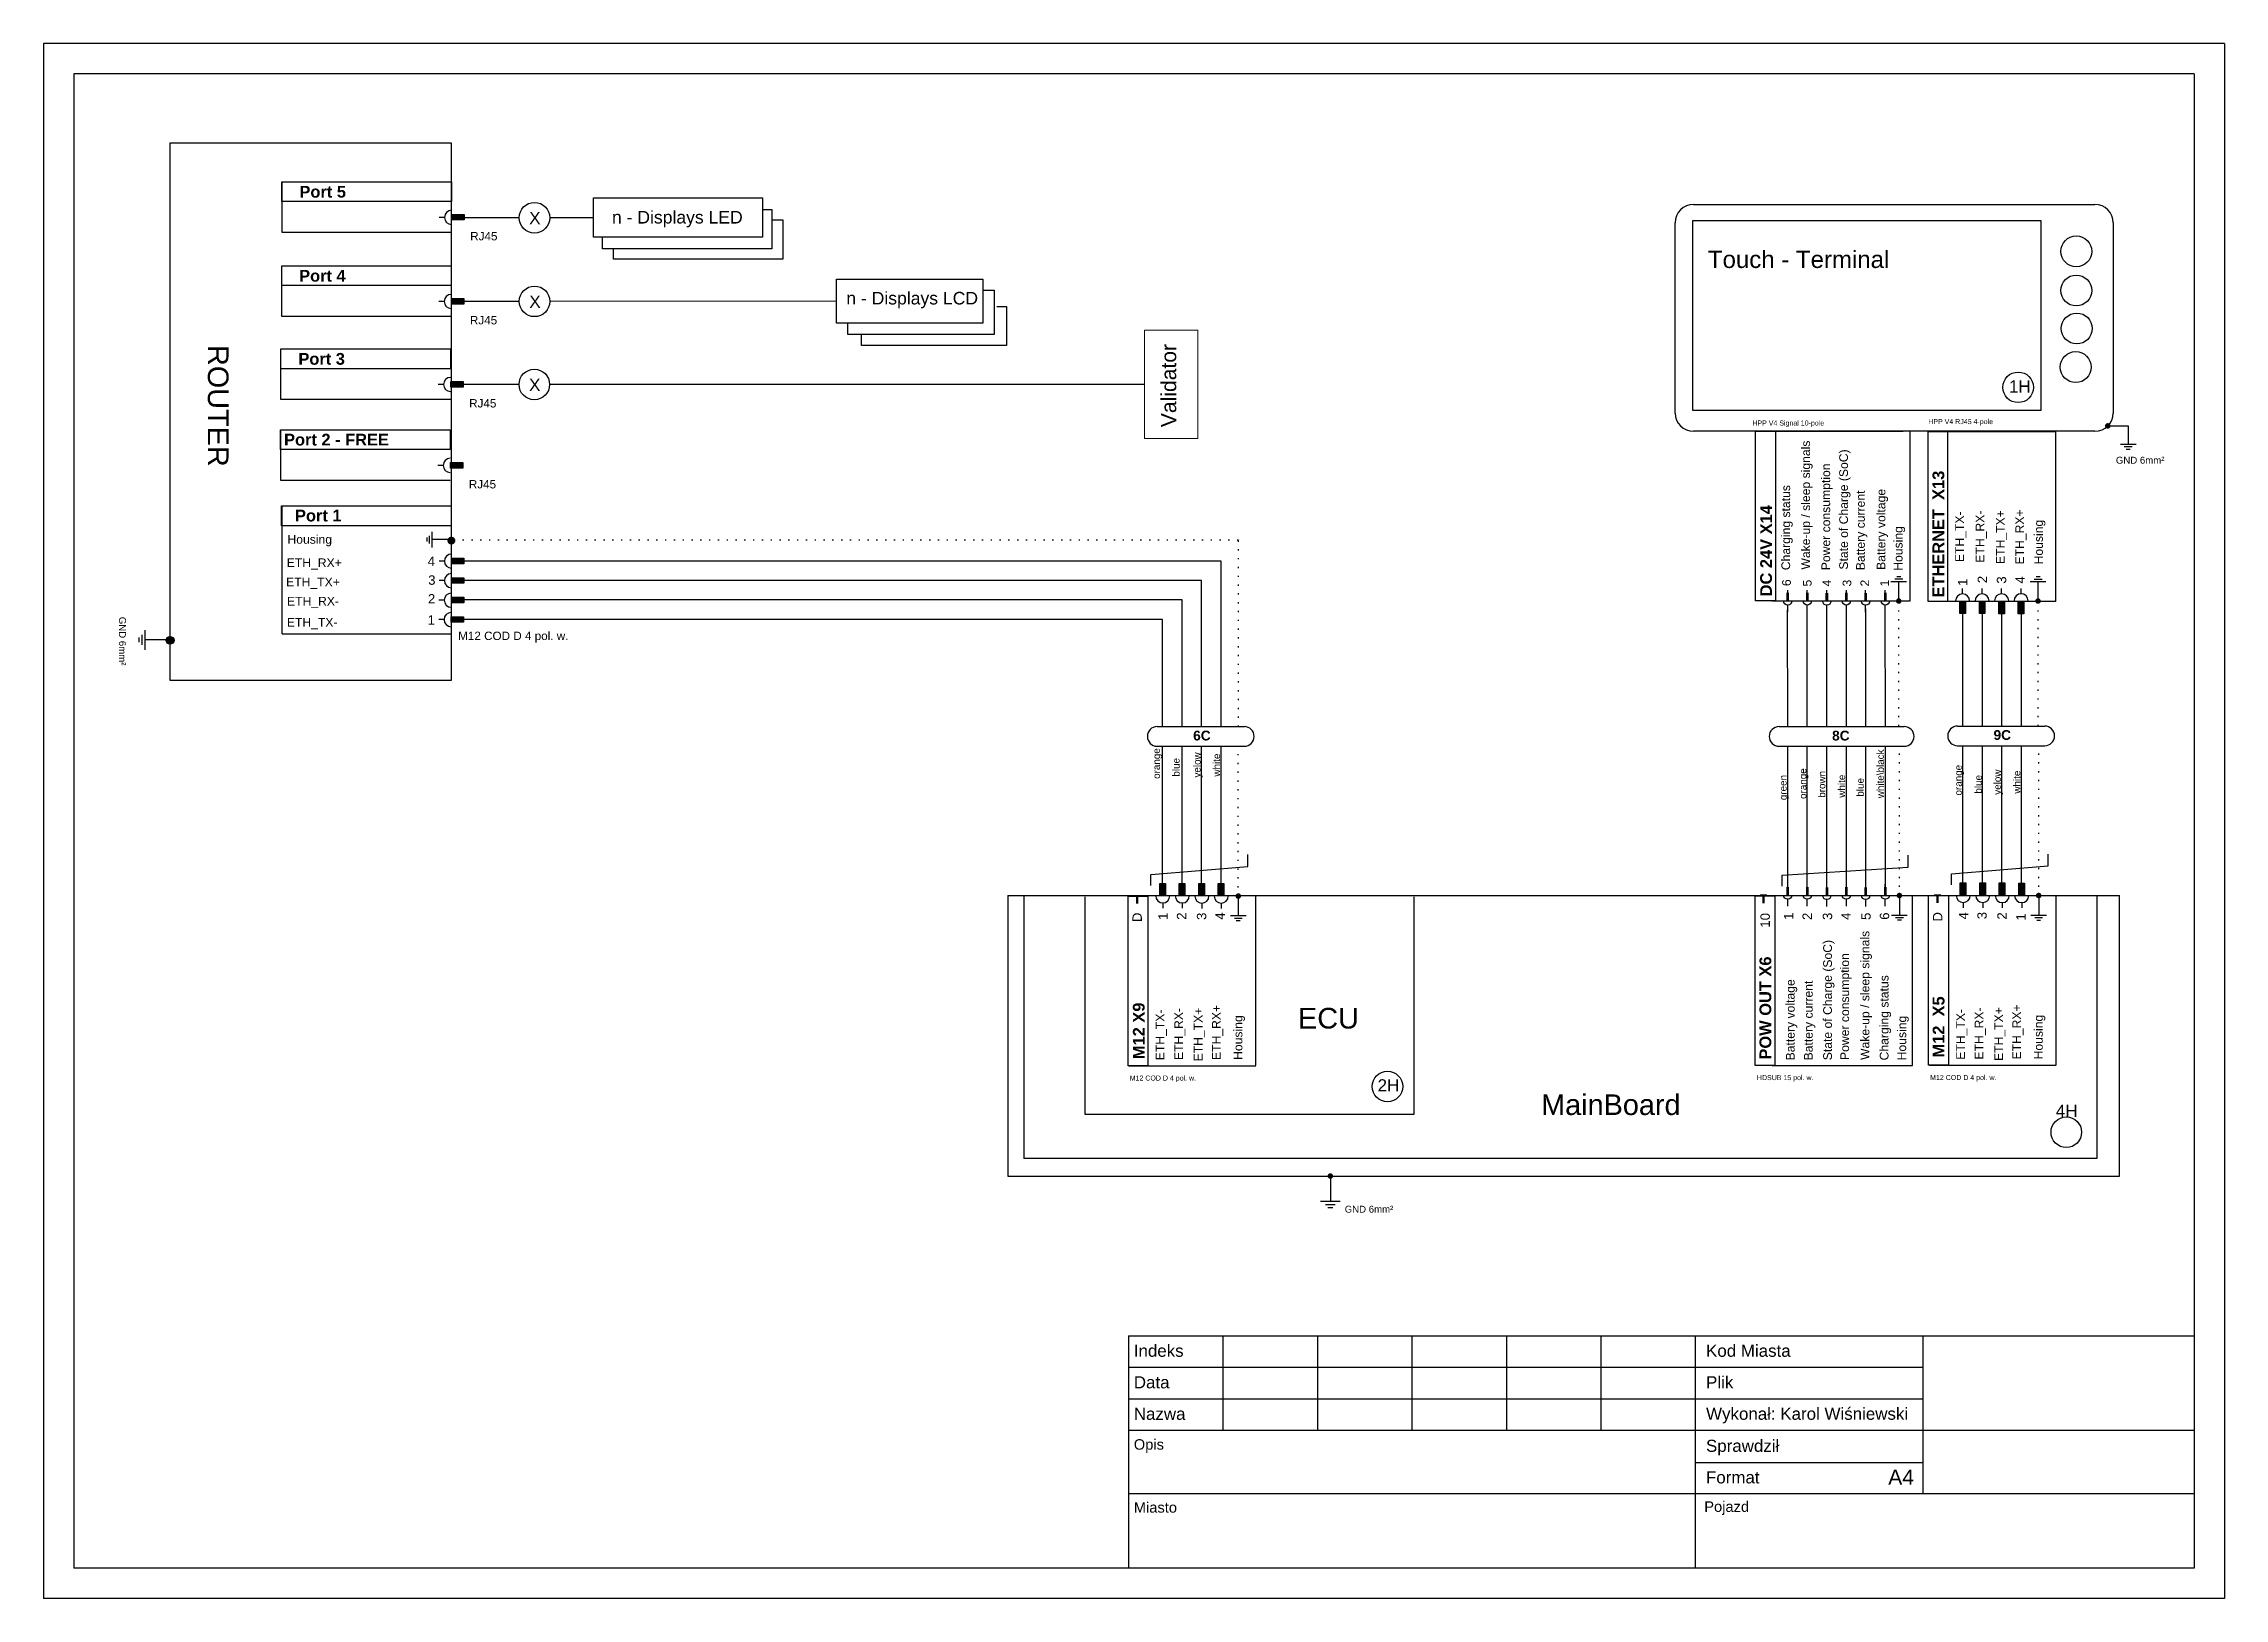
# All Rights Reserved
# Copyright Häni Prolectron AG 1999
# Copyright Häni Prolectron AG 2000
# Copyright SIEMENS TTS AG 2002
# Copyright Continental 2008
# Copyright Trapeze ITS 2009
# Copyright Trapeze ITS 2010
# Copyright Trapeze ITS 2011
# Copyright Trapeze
# Model space of a CAD drawing. Extents: x -194 to 239, y -574 to -265.
import ezdxf
from ezdxf.enums import TextEntityAlignment as Align

# ---------------------------------------------------------------- set-up
doc = ezdxf.new("R2010")
doc.units = 0
doc.header["$LTSCALE"] = 0.5
doc.linetypes.add('ACAD_ISO07W100', pattern=[3.5, 0.5, -3])
doc.linetypes.add('STRICHLINIE2', pattern=[9.525, 6.35, -3.175])
doc.layers.get('0').update_dxf_attribs({"linetype": 'CONTINUOUS'})
doc.layers.add('BEMASSUNG', color=7, linetype='CONTINUOUS')
doc.layers.add('ET_1_7_050', color=7, linetype='CONTINUOUS')
doc.styles.get("Standard").update_dxf_attribs({"font": 'arial.ttf', "height": 3})

# ---------------------------------------------------------------- blocks, each defined once
blk = doc.blocks.new('Test2012')
at = {"color": 7, "linetype": 'Continuous'}
for p, q in [((5.88, -6.79), (217.79, -6.79)), ((5.88, -6.79), (5.88, -52.97)), ((24.66, -6.79), (24.66, -25.57)), ((43.45, -6.79), (43.45, -25.57)), ((62.23, -6.79), (62.23, -25.57)), ((81.01, -6.79), (81.01, -25.57)), ((99.8, -6.79), (99.8, -25.57)), ((163.87, -38.1), (163.87, -6.79)), ((5.88, -13.05), (163.87, -13.05)), ((5.88, -19.31), (163.87, -19.31)), ((5.88, -25.57), (217.79, -25.57)), ((5.88, -38.1), (217.79, -38.1))]:
    blk.add_line(p, q, dxfattribs=at)
at = {"color": 7}
for p, q in [((118.58, -6.79), (118.58, -52.97)), ((118.63, -31.95), (163.87, -31.95))]:
    blk.add_line(p, q, dxfattribs=at)
at = {"layer": 'BEMASSUNG', "color": 7, "linetype": 'Continuous'}
for s, height, p in [('Indeks', 2.407, (6.93, -10.96)), ('Kod Miasta', 2.407, (120.73, -10.96)), ('Data', 2.407, (6.93, -17.23)), ('Plik', 2.407, (120.73, -17.22)), ('Nazwa', 2.407, (6.93, -23.49)), ('Wykonał: Karol Wiśniewski', 2.4075, (120.73, -23.48)), ('Opis', 2.087, (6.93, -29.42)), ('Sprawdził', 2.407, (120.71, -29.85)), ('Format', 2.407, (120.71, -36.12)), ('Miasto', 2.087, (6.93, -41.94)), ('Pojazd', 2.087, (120.37, -41.78))]:
    blk.add_text(s, height=height, dxfattribs=at).set_placement(p)
blk = doc.blocks.new('ETAC039W')
at = {"layer": 'ET_1_7_050', "const_width": 0.625}
blk.add_lwpolyline([(-0.3125, 0, 1), (0.3125, 0, 1)], format="xyb", close=True, dxfattribs=at)
blk = doc.blocks.new('COD')
at = {"layer": 'ET_1_7_050'}
for points in [[(-1.8, 0.8), (1.8, 0.8), (-1.8, 0.1), (1.8, 0.1)], [(-0.6, 0.1), (0.6, 0.1), (-0.6, -3.7), (0.6, -3.7)]]:
    blk.add_solid(points, dxfattribs=at)
blk = doc.blocks.new('ETAD049X')
at = {"layer": 'ET_1_7_050'}
blk.add_line((0, -8.75), (0, -10), dxfattribs=at)
blk.add_lwpolyline([(0, 0), (0, -3.125)], dxfattribs=at)
blk.add_arc((0, -5), 1.875, 0, 180, dxfattribs=at)
blk.add_solid([(-0.625, -5), (0.625, -5), (-0.625, -8.75), (0.625, -8.75)], dxfattribs=at)

msp = doc.modelspace()

# ---------------------------------------------------------------- hatches: boundary and pattern name
for color, points in [(4, [(-113.11, -299.67), (-113.11, -298.55), (-110.65, -298.55), (-110.65, -299.67)]), (4, [(-113.17, -316.37), (-113.17, -315.26), (-110.71, -315.26), (-110.71, -316.37)]), (4, [(-113.31, -332.88), (-113.31, -331.76), (-110.85, -331.76), (-110.85, -332.88)]), (4, [(-113.37, -348.97), (-113.37, -347.85), (-110.91, -347.85), (-110.91, -348.97)]), (4, [(-113.14, -368), (-113.14, -366.88), (-110.67, -366.88), (-110.67, -368)]), (4, [(-113.14, -371.88), (-113.14, -370.76), (-110.68, -370.76), (-110.68, -371.88)]), (4, [(-113.16, -375.77), (-113.16, -374.65), (-110.7, -374.65), (-110.7, -375.77)]), (256, [(187.91, -377.89), (186.79, -377.89), (186.79, -375.43), (187.91, -375.43)]), (256, [(191.78, -377.89), (190.67, -377.89), (190.67, -375.43), (191.78, -375.43)]), (256, [(195.67, -377.92), (194.55, -377.92), (194.55, -375.46), (195.67, -375.46)]), (256, [(199.54, -377.94), (198.42, -377.94), (198.42, -375.48), (199.54, -375.48)]), (4, [(-113.19, -379.63), (-113.19, -378.51), (-110.73, -378.51), (-110.73, -379.63)]), (4, [(28.82, -433.97), (27.7, -433.97), (27.7, -431.51), (28.82, -431.51)]), (4, [(32.7, -433.98), (31.58, -433.98), (31.58, -431.52), (32.7, -431.52)]), (4, [(36.59, -434), (35.47, -434), (35.47, -431.54), (36.59, -431.54)]), (4, [(40.45, -434.02), (39.33, -434.02), (39.33, -431.56), (40.45, -431.56)]), (256, [(187.99, -433.87), (186.87, -433.87), (186.87, -431.41), (187.99, -431.41)]), (256, [(191.87, -433.87), (190.75, -433.87), (190.75, -431.41), (191.87, -431.41)]), (256, [(195.75, -433.9), (194.63, -433.9), (194.63, -431.44), (195.75, -431.44)]), (256, [(199.62, -433.92), (198.5, -433.92), (198.5, -431.46), (199.62, -431.46)])]:
    msp.add_hatch(color=color).paths.add_polyline_path(points)
h = msp.add_hatch(color=4)
h.dxf.hatch_style = 1
h.paths.add_polyline_path([(-113.14, -362.61), (-113.14, -364.18, 0.404882), (-112.38, -363.39, 0.404882)])
h.paths.add_polyline_path([(-113.14, -362.61, 0.423607), (-113.96, -363.39, 0.423607), (-113.14, -364.18)])
h = msp.add_hatch(color=4)
h.dxf.hatch_style = 1
h.paths.add_polyline_path([(-169.09, -382.42), (-169.09, -383.99, 0.404882), (-168.32, -383.21, 0.404882)])
h.paths.add_polyline_path([(-169.09, -382.42, 0.423607), (-169.9, -383.21, 0.423607), (-169.09, -383.99)])

# ---------------------------------------------------------------- linework, layer by layer
for p, q in [((239.39, -264.62), (-194.26, -264.62)), ((-194.26, -264.62), (-194.26, -573.62)), ((239.39, -264.62), (239.39, -573.62)), ((-188.26, -270.62), (-188.26, -567.62)), ((233.39, -270.62), (-188.26, -270.62)), ((233.39, -270.62), (233.39, -567.62)), ((147.77, -341.67), (175.52, -341.67)), ((191.21, -374), (191.21, -372.94)), ((195.1, -373.97), (195.1, -372.91)), ((198.97, -373.95), (198.97, -372.89)), ((152.57, -400.37), (152.55, -377.15)), ((156.46, -400.37), (156.45, -377.09)), ((160.35, -400.37), (160.34, -377.03)), ((164.25, -400.37), (164.23, -376.97)), ((168.09, -400.41), (168.07, -376.97)), ((171.98, -400.41), (171.97, -377.09)), ((184.23, -375.4), (205.88, -375.4)), ((187.34, -374), (187.34, -372.94)), ((187.38, -376.51), (187.38, -375.45)), ((187.41, -400.26), (187.4, -376.92)), ((191.26, -376.51), (191.26, -375.45)), ((191.31, -400.26), (191.29, -376.86)), ((195.15, -400.3), (195.13, -376.86)), ((195.14, -376.48), (195.14, -375.42)), ((199.01, -376.46), (199.01, -375.4)), ((199.04, -400.3), (199.03, -376.98)), ((152.57, -421.71), (152.57, -404.27)), ((156.46, -421.71), (156.46, -404.27)), ((160.35, -421.71), (160.35, -404.27)), ((164.25, -421.71), (164.25, -404.27)), ((168.09, -421.75), (168.09, -404.31)), ((171.98, -421.75), (171.98, -404.31)), ((187.41, -421.59), (187.41, -404.15)), ((191.31, -421.59), (191.31, -404.15)), ((195.15, -421.63), (195.15, -404.19)), ((199.04, -421.63), (199.04, -404.19)), ((-2.55, -433.92), (-2.55, -489.68)), ((-2.55, -433.92), (218.53, -433.92)), ((12.81, -434.22), (12.81, -477.4)), ((28.29, -435.4), (28.29, -436.46)), ((32.17, -435.41), (32.17, -436.47)), ((36.06, -435.43), (36.06, -436.49)), ((39.92, -435.45), (39.92, -436.52)), ((78.27, -477.4), (78.27, -434.18)), ((187.46, -435.3), (187.46, -436.36)), ((191.34, -435.3), (191.34, -436.36)), ((195.23, -435.33), (195.23, -436.39)), ((199.09, -435.35), (199.09, -436.41)), ((218.53, -489.68), (218.53, -433.92)), ((12.81, -477.4), (78.27, -477.4)), ((-2.55, -489.68), (218.53, -489.68)), ((233.39, -567.62), (-188.26, -567.62)), ((239.39, -573.62), (-194.26, -573.62))]:
    msp.add_line(p, q)
at = {"color": 4}
for p, q in [((-146.85, -302.14), (-146.85, -292.07)), ((-114.54, -299.15), (-115.6, -299.15)), ((-110.72, -299.17), (-99.67, -299.17)), ((-93.67, -299.16), (-84.94, -299.16)), ((-113.15, -302.14), (-146.85, -302.14)), ((-146.91, -318.84), (-146.91, -308.77)), ((-114.6, -315.85), (-115.66, -315.85)), ((-111.21, -315.79), (-99.66, -315.79)), ((-93.59, -315.72), (-36.58, -315.78)), ((-113.2, -318.84), (-146.91, -318.84)), ((-147.06, -335.35), (-147.06, -325.28)), ((-114.74, -332.35), (-115.8, -332.35)), ((-111.09, -332.33), (-99.72, -332.33)), ((-93.64, -332.33), (24.63, -332.33)), ((-113.35, -335.35), (-147.06, -335.35)), ((-147.11, -351.44), (-147.11, -341.37)), ((-114.8, -348.44), (-115.86, -348.44)), ((-113.41, -351.44), (-147.11, -351.44)), ((-118.06, -362.8), (-118.06, -363.58)), ((-117.58, -362.42), (-117.58, -363.98)), ((-117.09, -361.64), (-117.09, -364.75)), ((-113.47, -363.2), (-117.09, -363.2)), ((-114.56, -367.47), (-115.63, -367.47)), ((39.87, -367.46), (-111.13, -367.46)), ((39.87, -400.36), (39.87, -367.46)), ((-114.57, -371.35), (-115.63, -371.35)), ((35.98, -371.34), (-111.27, -371.34)), ((35.98, -400.36), (35.98, -371.34)), ((-114.59, -375.24), (-115.65, -375.24)), ((32.14, -375.17), (-111.08, -375.17)), ((32.14, -400.37), (32.14, -375.17)), ((-174.13, -381.17), (-174.13, -385.07)), ((-114.62, -379.1), (-115.68, -379.1)), ((28.23, -400.36), (28.23, -379.06)), ((-175.34, -382.63), (-175.34, -383.6)), ((-174.74, -382.15), (-174.74, -384.09)), ((-169.61, -383.11), (-174.13, -383.11)), ((-146.85, -381.9), (-113.12, -381.9)), ((28.24, -421.7), (28.24, -404.26)), ((32.14, -421.7), (32.14, -404.26)), ((35.98, -421.74), (35.98, -404.29)), ((39.87, -421.74), (39.87, -404.29))]:
    msp.add_line(p, q, dxfattribs=at)
at = {"color": 7}
for p, q in [((133.82, -296.59), (213.66, -296.59)), ((130.19, -338.04), (130.19, -300.23)), ((217.29, -300.23), (217.29, -338.04)), ((213.66, -341.67), (133.82, -341.67)), ((176.94, -375.38), (176.94, -341.65)), ((205.83, -341.76), (205.83, -375.49)), ((216.21, -340.6), (220.27, -340.6)), ((220.27, -340.6), (220.27, -344.22)), ((218.71, -344.22), (221.82, -344.22)), ((219.49, -344.71), (221.05, -344.71)), ((219.87, -345.19), (220.65, -345.19)), ((173.09, -371.51), (176.21, -371.51)), ((173.88, -371.02), (175.43, -371.02)), ((174.25, -370.54), (175.03, -370.54)), ((174.65, -375.13), (174.65, -371.51)), ((200.79, -371.52), (203.9, -371.52)), ((201.57, -371.03), (203.13, -371.03)), ((201.95, -370.54), (202.73, -370.54)), ((202.34, -375.13), (202.34, -371.52)), ((41.74, -437.93), (44.86, -437.93)), ((43.3, -434.31), (43.3, -437.93)), ((46.79, -467.69), (46.79, -433.96)), ((173.22, -437.82), (176.33, -437.82)), ((174.77, -434.2), (174.77, -437.82)), ((177.35, -467.72), (177.35, -433.98)), ((200.91, -437.82), (204.02, -437.82)), ((202.47, -434.21), (202.47, -437.82)), ((205.96, -467.58), (205.96, -433.85)), ((42.52, -438.42), (44.08, -438.42)), ((42.9, -438.9), (43.68, -438.9)), ((174, -438.31), (175.56, -438.31)), ((174.38, -438.79), (175.16, -438.79)), ((201.69, -438.31), (203.25, -438.31)), ((202.07, -438.8), (202.85, -438.8)), ((61.61, -490.18), (61.61, -494.71)), ((59.66, -494.71), (63.56, -494.71)), ((60.64, -495.31), (62.58, -495.31)), ((61.12, -495.92), (62.09, -495.92))]:
    msp.add_line(p, q, dxfattribs=at)
at = {"color": 7, "linetype": 'Continuous'}
for p, q in [((180.61, -341.69), (205.83, -341.69)), ((149.42, -375.39), (176.94, -375.39)), ((0.68, -433.92), (0.68, -486.22)), ((214.03, -433.92), (214.03, -486.22)), ((21.56, -467.76), (46.79, -467.76)), ((149.47, -467.72), (177.35, -467.72)), ((180.73, -467.65), (205.96, -467.65)), ((214.03, -486.22), (0.68, -486.22)), ((61.61, -489.68), (61.61, -490.18))]:
    msp.add_line(p, q, dxfattribs=at)
at = {"color": 4, "linetype": 'Continuous'}
for p, q in [((-146.92, -356.68), (-146.92, -381.9)), ((28.23, -379.06), (-110.84, -379.06)), ((-169.11, -383.11), (-169.61, -383.11)), ((27.17, -400.36), (44.51, -400.36)), ((27.17, -404.26), (44.51, -404.26)), ((28.24, -414.82), (28.24, -404.26)), ((32.14, -414.82), (32.14, -404.26)), ((28.24, -433.97), (28.24, -421.7)), ((32.14, -433.97), (32.14, -421.7)), ((35.98, -434.01), (35.98, -421.74)), ((39.87, -434.01), (39.87, -421.74)), ((25.97, -429.76), (45.19, -428.14)), ((45.19, -428.14), (45.19, -425.78)), ((25.93, -431.93), (25.93, -429.76))]:
    msp.add_line(p, q, dxfattribs=at)
at = {"color": 4, "linetype": 'ACAD_ISO07W100'}
for p, q in [((43.32, -363.31), (-112.93, -363.31)), ((43.32, -400.36), (43.32, -363.31)), ((43.31, -434.06), (43.31, -404.26))]:
    msp.add_line(p, q, dxfattribs=at)
at = {"linetype": 'ACAD_ISO07W100'}
for p, q in [((174.69, -400.25), (174.69, -375.65)), ((202.39, -400.25), (202.39, -375.65)), ((174.79, -433.95), (174.79, -404.15)), ((202.48, -433.95), (202.48, -404.15))]:
    msp.add_line(p, q, dxfattribs=at)
at = {"linetype": 'Continuous'}
for p, q in [((150.83, -400.37), (175.74, -400.37)), ((186.34, -400.26), (203.67, -400.26)), ((150.83, -404.27), (175.74, -404.27)), ((152.57, -414.83), (152.57, -404.27)), ((156.46, -414.83), (156.46, -404.27)), ((160.35, -414.83), (160.35, -404.27)), ((164.25, -414.83), (164.25, -404.27)), ((186.34, -404.15), (203.67, -404.15)), ((187.41, -414.71), (187.41, -404.15)), ((191.31, -414.71), (191.31, -404.15)), ((152.57, -433.98), (152.57, -421.71)), ((156.46, -433.98), (156.46, -421.71)), ((160.35, -433.98), (160.35, -421.71)), ((164.25, -433.98), (164.25, -421.71)), ((168.09, -434.02), (168.09, -421.75)), ((171.98, -434.02), (171.98, -421.75)), ((187.41, -433.87), (187.41, -421.59)), ((191.31, -433.87), (191.31, -421.59)), ((195.15, -433.91), (195.15, -421.63)), ((199.04, -433.91), (199.04, -421.63)), ((151.49, -429.9), (176.49, -428.28)), ((176.49, -428.28), (176.49, -425.92)), ((185.14, -429.65), (204.36, -428.03)), ((204.36, -428.03), (204.36, -425.68)), ((151.45, -432.07), (151.45, -429.9)), ((185.1, -431.82), (185.1, -429.65))]:
    msp.add_line(p, q, dxfattribs=at)
at = {"color": 4}
for points in [[(-113.19, -284.35), (-113.19, -391.18), (-169.09, -391.18), (-169.09, -284.35)], [(-113.13, -292.06), (-113.13, -296.01), (-146.86, -296.01), (-146.86, -292.06)], [(-113.11, -299.67), (-113.11, -298.55), (-110.65, -298.55), (-110.65, -299.67)], [(-84.94, -295.25), (-51.28, -295.25), (-51.28, -303.07), (-84.94, -303.07)], [(-113.19, -308.76), (-113.19, -312.72), (-146.91, -312.72), (-146.91, -308.76)], [(-36.58, -311.41), (-7.47, -311.41), (-7.47, -320.15), (-36.58, -320.15)], [(-113.17, -316.37), (-113.17, -315.26), (-110.71, -315.26), (-110.71, -316.37)], [(-113.33, -325.27), (-113.33, -329.22), (-147.06, -329.22), (-147.06, -325.27)], [(-113.31, -332.88), (-113.31, -331.76), (-110.85, -331.76), (-110.85, -332.88)], [(-113.39, -341.36), (-113.39, -345.31), (-147.12, -345.31), (-147.12, -341.36)], [(-113.37, -348.97), (-113.37, -347.85), (-110.91, -347.85), (-110.91, -348.97)], [(-113.2, -356.5), (-113.2, -360.45), (-146.93, -360.45), (-146.93, -356.5)], [(-113.14, -368), (-113.14, -366.88), (-110.67, -366.88), (-110.67, -368)], [(-113.14, -371.88), (-113.14, -370.76), (-110.68, -370.76), (-110.68, -371.88)], [(-113.16, -375.77), (-113.16, -374.65), (-110.7, -374.65), (-110.7, -375.77)], [(-113.19, -379.63), (-113.19, -378.51), (-110.73, -378.51), (-110.73, -379.63)], [(28.82, -433.97), (27.7, -433.97), (27.7, -431.51), (28.82, -431.51)], [(32.7, -433.98), (31.58, -433.98), (31.58, -431.52), (32.7, -431.52)], [(36.59, -434), (35.47, -434), (35.47, -431.54), (36.59, -431.54)], [(40.45, -434.02), (39.33, -434.02), (39.33, -431.56), (40.45, -431.56)]]:
    msp.add_lwpolyline(points, close=True, dxfattribs=at)
for points in [[(-51.28, -297.61), (-49.46, -297.61), (-49.46, -305.43), (-83.12, -305.43), (-83.12, -303.07)], [(-49.46, -299.61), (-47.27, -299.61), (-47.27, -307.43), (-80.94, -307.43), (-80.94, -305.43)], [(-7.47, -313.63), (-5.23, -313.63), (-5.23, -322.41), (-34.36, -322.41), (-34.36, -320.15)], [(-4.73, -316.86), (-2.77, -316.86), (-2.77, -324.59), (-31.62, -324.59), (-31.62, -322.41)]]:
    msp.add_lwpolyline(points, dxfattribs=at)
for points in [[(133.68, -299.77), (202.91, -299.77), (202.91, -337.53), (133.68, -337.53)], [(146.18, -341.66), (150.14, -341.66), (150.14, -375.39), (146.18, -375.39)], [(180.43, -375.41), (184.38, -375.41), (184.38, -341.68), (180.43, -341.68)], [(187.91, -377.89), (186.79, -377.89), (186.79, -375.43), (187.91, -375.43)], [(191.78, -377.89), (190.67, -377.89), (190.67, -375.43), (191.78, -375.43)], [(195.67, -377.92), (194.55, -377.92), (194.55, -375.46), (195.67, -375.46)], [(199.54, -377.94), (198.42, -377.94), (198.42, -375.48), (199.54, -375.48)], [(187.99, -433.87), (186.87, -433.87), (186.87, -431.41), (187.99, -431.41)], [(191.87, -433.87), (190.75, -433.87), (190.75, -431.41), (191.87, -431.41)], [(195.75, -433.9), (194.63, -433.9), (194.63, -431.44), (195.75, -431.44)], [(199.62, -433.92), (198.5, -433.92), (198.5, -431.46), (199.62, -431.46)], [(21.38, -434.04), (25.34, -434.04), (25.34, -467.77), (21.38, -467.77)], [(146.06, -433.99), (150.01, -433.99), (150.01, -467.72), (146.06, -467.72)], [(180.55, -433.93), (184.51, -433.93), (184.51, -467.66), (180.55, -467.66)]]:
    msp.add_lwpolyline(points, close=True)
at = {"color": 4, "lineweight": 5}
msp.add_lwpolyline([(24.63, -321.58), (35.26, -321.58), (35.26, -343.08), (24.63, -343.08)], close=True, dxfattribs=at)
at = {"color": 4}
for centre, radius in [((-96.65, -299.22), 3.04), ((-96.63, -315.84), 3.04), ((-96.68, -332.36), 3.04), ((-169.11, -383.21), 0.788)]:
    msp.add_circle(centre, radius, dxfattribs=at)
for centre, radius in [((209.94, -305.91), 3.07), ((209.94, -313.68), 3.07), ((210.04, -321.24), 3.07), ((209.83, -328.91), 3.07), ((72.97, -471.89), 3.04)]:
    msp.add_circle(centre, radius)
at = {"color": 7}
for centre in [(198.38, -332.93), (207.96, -480.98)]:
    msp.add_circle(centre, 3.04, dxfattribs=at)
at = {"color": 4}
for centre in [(-113.14, -299.15), (-113.2, -315.85), (-113.34, -332.35), (-113.4, -348.44), (-113.16, -367.47), (-113.17, -371.35), (-113.19, -375.24), (-113.22, -379.1)]:
    msp.add_arc(centre, 1.4, 90, 270, dxfattribs=at)
at = {"color": 7}
for centre, start, end in [((133.82, -300.23), 90, 180), ((213.66, -300.23), 0, 90), ((133.82, -338.04), 180, 270), ((213.66, -338.04), 270, 0)]:
    msp.add_arc(centre, 3.63, start, end, dxfattribs=at)
for centre, start, end in [((187.34, -375.4), 0, 180), ((191.21, -375.4), 0, 180), ((195.1, -375.37), 0, 180), ((198.97, -375.35), 0, 180), ((28.29, -434), 180, 0), ((32.17, -434.01), 180, 0), ((36.06, -434.03), 180, 0), ((39.92, -434.05), 180, 0), ((187.46, -433.9), 180, 0), ((191.34, -433.9), 180, 0), ((195.23, -433.93), 180, 0), ((199.09, -433.95), 180, 0)]:
    msp.add_arc(centre, 1.4, start, end)
at = {"color": 4, "linetype": 'Continuous'}
for centre, start, end in [((27.17, -402.31), 90, 270), ((44.51, -402.31), 270, 90)]:
    msp.add_arc(centre, 1.95, start, end, dxfattribs=at)
at = {"linetype": 'Continuous'}
for centre, start, end in [((150.83, -402.32), 90, 270), ((175.74, -402.32), 270, 90), ((186.34, -402.2), 90, 270), ((203.67, -402.2), 270, 90)]:
    msp.add_arc(centre, 1.95, start, end, dxfattribs=at)

# ---------------------------------------------------------------- block references
at = {"color": 7, "linetype": 'Continuous'}
for name, p, xscale, yscale, zscale in [('ETAC039W', (216.21, -340.59), 0.8759741759999997, 0.8759741759999997, 0.8759741759999997), ('COD', (23.21, -434.11), 0.3893218560000378, 0.3893218560000378, 0.3893218560000378), ('COD', (147.76, -434.03), 0.3893218560000378, 0.3893218560000378, 0.3893218560000378), ('COD', (182.37, -434), 0.3893218560000378, 0.3893218560000378, 0.3893218560000378), ('ETAC039W', (61.61, -489.69), 0.8759741759999997, 0.8759741759999997, 0.8759741759999997)]:
    msp.add_blockref(name, p, dxfattribs=dict(at, xscale=xscale, yscale=yscale, zscale=zscale))
at = {"color": 7, "linetype": 'Continuous', "xscale": -0.4325798400000167, "yscale": 0.4325798400000167, "zscale": 0.43257984, "rotation": 180}
for p in [(152.57, -377.55), (156.45, -377.55), (160.34, -377.6), (164.22, -377.55), (168.06, -377.6), (171.96, -377.55), (152.57, -436.03), (156.46, -436.03), (160.35, -436.08), (164.23, -436.03), (168.07, -436.08), (171.97, -436.03)]:
    msp.add_blockref('ETAD049X', p, dxfattribs=at)
at = {"color": 5, "linetype": 'Continuous', "xscale": -0.8759741759999997, "yscale": 0.875974175999886, "zscale": 0.8759741759999999, "rotation": 180}
for p in [(174.65, -375.4), (202.34, -375.41)]:
    msp.add_blockref('ETAC039W', p, dxfattribs=at)
at = {"color": 5, "linetype": 'Continuous', "xscale": 0.8759741759999997, "yscale": 0.8759741759999997, "zscale": 0.8759741759999997}
msp.add_blockref('ETAC039W', (43.3, -434.04), dxfattribs=at)
at = {"linetype": 'Continuous', "xscale": 0.8759741759999997, "yscale": 0.8759741759999997, "zscale": 0.8759741759999997}
for p in [(174.77, -433.93), (202.47, -433.93)]:
    msp.add_blockref('ETAC039W', p, dxfattribs=at)
ref = msp.add_blockref('Test2012', (15.6, -514.65))
ref.add_attrib('BLATT', 'A4', dxfattribs={"color": 7, "linetype": 'Continuous', "height": 3}).set_placement((177.67, -551.03), align=Align.RIGHT)

# ---------------------------------------------------------------- texts
at = {"color": 4, "linetype": 'Continuous'}
for s, insert, char_height, width, attachment_point in [('{\\fArial|b1|i0|c0|p34;Port \\fArial|b1|i0|c238|p34;5}', (-138.76, -292.89), 2.3359, 22.8381, 2), ('RJ45', (-106.72, -302.9), 1.663, 8.4191, 5), ('{\\fArial|b1|i0|c0|p34;Port \\fArial|b1|i0|c238|p34;4}', (-138.82, -309.59), 2.3359, 22.8381, 2), ('RJ45', (-106.78, -319.6), 1.663, 8.4191, 5), ('{\\fArial|b1|i0|c0|p34;Port \\fArial|b1|i0|c238|p34;3}', (-138.97, -326.1), 2.3359, 22.8381, 2), ('RJ45', (-106.93, -336.11), 1.663, 8.4191, 5), ('{\\fArial|b1|i0|c238|p34;Port 2 - FREE}', (-136.02, -342.15), 2.3359, 23.48, 2), ('RJ45', (-106.99, -352.2), 1.663, 8.4191, 5), ('{\\fArial|b1|i0|c238|p34;Port 1}', (-139.64, -357.24), 2.3359, 10.9051, 2), ('{\\fArial|b0|i0|c238|p34;Housing}', (-145.77, -362.28), 1.7303, 10.8145, 1), ('ETH_RX+', (-145.91, -366.93), 1.73, 11.455, 1), ('4', (-116.44, -366.56), 1.87, 4.0652, 3), ('ETH_TX+', (-146.03, -370.77), 1.73, 10.8265, 1), ('3', (-116.33, -370.3), 1.87, 4.0652, 3), ('ETH_RX-', (-145.86, -374.57), 1.73, 10.6605, 1), ('2', (-116.39, -374.02), 1.87, 4.0652, 3), ('ETH_TX-', (-145.89, -378.77), 1.73, 10.2897, 1), ('1', (-116.43, -378.23), 1.87, 4.0652, 3), ('M12 COD D 4 pol. w.', (-100.86, -382.57), 1.6625, 22.3006, 5), ('{\\fArial|b1|i0|c238|p34;6C}', (36.07, -402.15), 1.9466, 4.9624, 5)]:
    msp.add_mtext(s, dxfattribs=dict(at, insert=insert, char_height=char_height, width=width, attachment_point=attachment_point))
at = {"color": 4, "linetype": 'STRICHLINIE2', "ltscale": 0.5, "char_height": 2.43, "width": 4.778, "attachment_point": 1}
for insert in [(-97.7, -298.08), (-97.68, -314.7), (-97.73, -331.22)]:
    msp.add_mtext('X', dxfattribs=dict(at, insert=insert))
at = {"color": 4, "char_height": 2.5, "attachment_point": 1}
for s, insert, width in [('n - Displays LED', (-81.24, -297.87), 26.8776), ('n - Displays LCD', (-34.64, -313.96), 26.9321)]:
    msp.add_mtext(s, dxfattribs=dict(at, insert=insert, width=width))
at = {"attachment_point": 1}
for s, insert, char_height, width in [('{\\H0.6667x;Touch - Terminal}', (136.69, -305.79), 5.1257, 36.9383), ('1H', (196.55, -331.53), 2.429, 4.778), ('{\\C7;2H}', (71, -470.45), 2.429, 4.778), (' 4H', (205.87, -475.52), 2.429, 4.778)]:
    msp.add_mtext(s, dxfattribs=dict(at, insert=insert, char_height=char_height, width=width))
at = {"color": 4, "linetype": 'Continuous'}
for s, insert, char_height, width, attachment_point, rotation in [('\\pxt10;{\\H0.8433x;ROUTER}', (-157.49, -336.61), 4.8665, 26.3751, 2, 270), ('{\\fArial|b0|i0|c238|p34;orange}', (26.33, -410.75), 1.4016, 4.6719, 1, 90), ('{\\fArial|b0|i0|c238|p34;blue}', (30.23, -410.3), 1.4016, 4.6719, 1, 90), ('{\\fArial|b0|i0|c238|p34;yelow}', (34.4, -410.48), 1.4016, 4.6719, 1, 90), ('{\\fArial|b0|i0|c238|p34;white}', (38.28, -410.29), 1.4016, 4.6719, 1, 90)]:
    msp.add_mtext(s, dxfattribs=dict(at, insert=insert, char_height=char_height, width=width, attachment_point=attachment_point, rotation=rotation))
at = {"color": 4, "attachment_point": 1}
for s, insert, char_height, width, rotation in [('Validator', (27.96, -340.85), 3, 18.2639, 90), ('{\\fArial|b0|i0|c238|p34;GND} 6m{\\fArial|b0|i0|c238|p34;m²}', (-177.89, -378.54), 1.368, 18.6889, 270)]:
    msp.add_mtext(s, dxfattribs=dict(at, insert=insert, char_height=char_height, width=width, rotation=rotation))
at = {"color": 7, "linetype": 'Continuous'}
for s, insert, char_height, width, attachment_point in [('{\\fArial|b0|i0|c238|p34;HPP V4 Signal 10-pole}', (145.53, -339.52), 1, 26.7058, 1), ('{\\fArial|b0|i0|c238|p34;HPP V4 RJ45 4-pole }', (180.51, -339.24), 1, 26.7058, 1), ('{\\H0.8433x;ECU}', (61.24, -456.26), 4.8665, 18.6783, 2), ('M12 COD D 4 pol. w.', (21.72, -469.71), 1, 15.9619, 1), ('HDSUB 15 pol. w.', (146.43, -469.62), 1, 26.7058, 1), ('M12 COD D 4 pol. w.', (180.88, -469.6), 1, 26.7058, 1), ('{\\H0.8433x;MainBoard}', (117.39, -473.45), 4.8665, 98.0818, 2)]:
    msp.add_mtext(s, dxfattribs=dict(at, insert=insert, char_height=char_height, width=width, attachment_point=attachment_point))
at = {"color": 7, "linetype": 'Continuous', "rotation": 90}
for s, insert, char_height, width, attachment_point in [('Wake-up / sleep signals', (155.27, -369.15), 1.7286, 26.8285, 1), ('State of Charge (SoC)', (162.81, -369.15), 1.7286, 26.8285, 1), ('Power consumption', (159.27, -369.27), 1.7286, 22.1853, 1), ('{\\fArial|b1|i0|c238|p34;ETHERNET  X13}', (181.35, -362.1), 2.3359, 26.2011, 2), ('\\pxt5;Charging status', (151.31, -369.27), 1.7286, 20.7611, 1), ('\\pxt10.988;Battery current', (166.16, -369.27), 1.7286, 16.1973, 1), ('Battery voltage', (170.25, -369.22), 1.7286, 22.8496, 1), ('{\\fArial|b1|i0|c238|p34;DC 24V X14}', (147.09, -365.41), 2.3359, 19.6262, 2), ('ETH_TX-', (185.86, -367.67), 1.73, 10.5007, 1), ('ETH_RX-', (189.93, -367.77), 1.73, 11.6373, 1), ('ETH_TX+', (193.97, -368.04), 1.73, 12.0598, 1), ('ETH_RX+', (197.82, -368.14), 1.73, 11.681, 1), ('{\\fArial|b0|i0|c238|p34;Housing}', (201.57, -368.12), 1.7303, 10.8145, 1), ('{\\fArial|b0|i0|c238|p34;Housing}', (173.66, -369.38), 1.7303, 10.8145, 1), ('6', (151.46, -372.44), 1.73, 3.7352, 1), ('5', (155.58, -372.51), 1.73, 3.4377, 1), ('4', (159.46, -372.51), 1.73, 3.4377, 1), ('3', (163.48, -372.51), 1.73, 3.5865, 1), ('\\pxt1;2', (167.02, -372.51), 1.73, 2.9914, 1), ('1', (170.96, -372.51), 1.73, 2.2476, 1), ('1', (186.43, -370.94), 1.87, 4.0652, 3), ('2', (190.33, -370.4), 1.87, 4.0652, 3), ('3', (194.14, -370.5), 1.87, 4.0652, 3), ('4', (197.84, -370.47), 1.87, 4.0652, 3), ('D', (22.26, -437.32), 1.87, 4.0652, 3), ('1', (27.42, -437.33), 1.87, 4.0652, 3), ('2', (31.1, -437.3), 1.87, 4.0652, 3), ('3', (35.07, -437.33), 1.87, 4.0652, 3), ('4', (38.77, -437.29), 1.87, 4.0652, 3), ('10', (147.14, -437.41), 1.869, 4.0652, 3), ('1', (151.8, -437.31), 1.87, 2.8234, 3), ('2', (155.5, -437.35), 1.87, 4.0652, 3), ('{\\fArial|b0|i0|c238|p34;3}', (159.53, -437.34), 1.8687, 1.936, 3), ('4', (163.2, -437.31), 1.87, 1.8473, 3), ('5', (167.18, -437.34), 1.87, 1.8473, 3), ('6', (170.87, -437.3), 1.87, 1.4037, 3), ('D', (181.43, -437.22), 1.87, 4.0652, 3), ('4', (186.59, -437.23), 1.87, 4.0652, 3), ('3', (190.26, -437.2), 1.87, 4.0652, 3), ('2', (194.24, -437.26), 1.87, 4.0652, 3), ('1', (198.01, -437.46), 1.87, 4.0652, 3), ('Wake-up / sleep signals', (167.06, -466.61), 1.7303, 28.1465, 1), ('{\\fArial|b1|i0|c238|p34;POW OUT X6}', (146.95, -456.29), 2.3359, 26.0018, 2), ('State of Charge (SoC)', (159.62, -466.67), 1.7303, 26.7623, 1), ('Power consumption', (163.03, -466.62), 1.7303, 21.8905, 1), ('Battery voltage', (152.21, -466.7), 1.7303, 17.2861, 1), ('Battery current', (155.8, -466.7), 1.7303, 17.4164, 1), ('Charging status', (170.87, -466.7), 1.7303, 19.2483, 1), ('{\\fArial|b1|i0|c238|p34;M12 X9}', (22.35, -460.83), 2.3359, 12.8751, 2), ('{\\fArial|b1|i0|c238|p34;M12  X5}', (181.4, -460.05), 2.3359, 13.9547, 2), ('ETH_TX-', (26.89, -466.66), 1.73, 10.932, 1), ('\\pxt1;ETH_RX-', (30.57, -466.63), 1.7303, 10.8275, 1), ('ETH_TX+', (34.46, -466.9), 1.73, 10.9057, 1), ('ETH_RX+', (38.07, -466.62), 1.73, 11.4545, 1), ('{\\fArial|b0|i0|c238|p34;Housing}', (42.38, -466.6), 1.7303, 10.8145, 1), ('{\\fArial|b0|i0|c238|p34;Housing}', (174.39, -466.69), 1.7303, 10.8145, 1), ('ETH_TX-', (186.06, -466.56), 1.73, 26.7623, 1), ('ETH_RX-', (189.74, -466.53), 1.73, 26.7623, 1), ('ETH_TX+', (193.63, -466.8), 1.73, 28.1465, 1), ('ETH_RX+', (197.23, -466.52), 1.73, 26.7623, 1), ('{\\fArial|b0|i0|c238|p34;Housing}', (201.54, -466.5), 1.7303, 10.8145, 1)]:
    msp.add_mtext(s, dxfattribs=dict(at, insert=insert, char_height=char_height, width=width, attachment_point=attachment_point))
at = {"color": 7, "char_height": 1.368, "width": 18.6889, "attachment_point": 1}
for insert in [(217.82, -346.73), (64.47, -495.59)]:
    msp.add_mtext('{\\fArial|b0|i0|c238|p34;GND} 6m{\\fArial|b0|i0|c238|p34;m²}', dxfattribs=dict(at, insert=insert))
at = {"linetype": 'Continuous', "char_height": 1.9466, "attachment_point": 5}
for s, insert, width in [('{\\fArial|b1|i0|c238|p34;8C}', (163.12, -402.16), 7.2598), ('{\\fArial|b1|i0|c238|p34;9C}', (195.23, -402.04), 5.4808)]:
    msp.add_mtext(s, dxfattribs=dict(at, insert=insert, width=width))
at = {"linetype": 'Continuous', "char_height": 1.4016, "width": 4.6719, "attachment_point": 1, "rotation": 90}
for s, insert in [('{\\fArial|b0|i0|c238|p34;white\\\\black}', (170.28, -414.59)), ('{\\fArial|b0|i0|c238|p34;green}', (150.94, -414.98)), ('{\\fArial|b0|i0|c238|p34;orange}', (154.87, -414.74)), ('{\\fArial|b0|i0|c238|p34;brown}', (158.64, -414.5)), ('{\\fArial|b0|i0|c238|p34;white}', (162.58, -414.48)), ('{\\fArial|b0|i0|c238|p34;blue}', (166.27, -414.28)), ('{\\fArial|b0|i0|c238|p34;orange}', (185.78, -414.06)), ('{\\fArial|b0|i0|c238|p34;blue}', (189.75, -413.68)), ('{\\fArial|b0|i0|c238|p34;yelow}', (193.55, -413.9)), ('{\\fArial|b0|i0|c238|p34;white}', (197.43, -413.68))]:
    msp.add_mtext(s, dxfattribs=dict(at, insert=insert))

doc.saveas('drawing.dxf')
